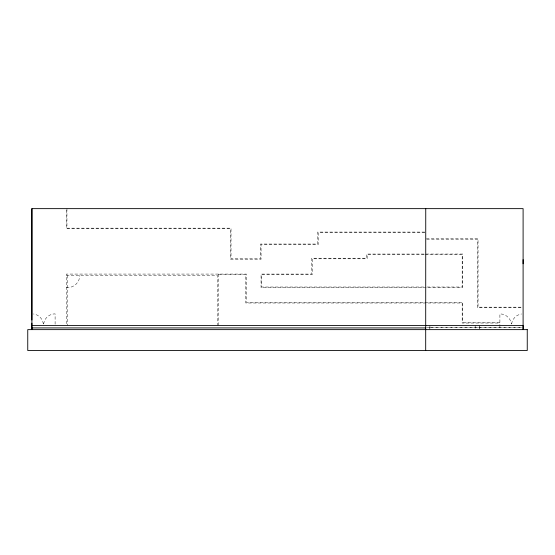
<?xml version="1.0" encoding="UTF-8"?>
<svg xmlns="http://www.w3.org/2000/svg" width="555" height="555" viewBox="0 0 555 555"><rect width="100%" height="100%" fill="white"/><g stroke="black" fill="none" stroke-linecap="round" stroke-linejoin="round"><path stroke-width="0.42" stroke-dasharray="2.77 2.08" d="M479.298 328.935L479.298 326.701M43.602 323.967L44.386 321.04A11.599 11.599 0 0 1 48.042 316.274L49.305 315.434A11.599 11.599 0 0 1 55.105 313.88L55.105 324.647M424.665 232.066L317.592 232.066L317.592 244.033L260.448 244.033L260.448 258.685L231.019 258.685L231.019 228.16L66.947 228.16L66.947 208.638M424.915 232.677L318.202 232.677L318.202 244.644L261.058 244.644L261.058 259.296L230.408 259.296L230.408 228.771L66.336 228.771L66.336 209.478M426.393 238.782L478.042 238.782L478.042 307.165L522.234 307.165M426.642 239.392L477.432 239.392L477.432 307.775L522.234 307.775M424.166 254.655L367.167 254.655L367.167 258.81L312.222 258.81L312.222 274.683L261.669 274.683L261.669 287.018L424.256 287.018M425.033 254.655L462.169 254.655L462.169 287.018L425.116 287.018M218.691 274.683L245.796 274.683L245.796 303.009L462.169 303.009L462.169 323.038L499.895 323.038M66.336 275.412L217.47 275.412L217.47 325.48M66.336 287.629L67.557 287.629A12.21 12.21 0 0 0 79.767 275.412M499.895 322.427L462.78 322.427L462.78 302.399L246.406 302.281L246.406 274.073L66.336 274.073L66.336 324.62M426.524 327.311L523.101 327.311M429.896 327.554L522.241 327.554M43.401 323.967L42.617 321.04A11.599 11.599 0 0 0 38.961 316.274L37.698 315.434A11.599 11.599 0 0 0 33.418 313.977M499.895 327.311L499.895 313.88A11.599 11.599 0 0 1 511.398 323.967M479.298 325.48L479.298 328.858M475.149 325.48L475.149 329.628M429.896 325.48L429.896 328.935M429.841 327.311L429.841 329.628M218.691 274.073L218.691 325.48M67.557 275.412L67.557 325.48M511.599 323.967A11.599 11.599 0 0 1 521.582 313.977M462.78 254.044L366.557 254.044L366.557 258.2L311.612 258.2L311.612 274.073L261.058 274.073L261.058 287.629L462.78 287.629L462.78 254.044"/><path stroke-width="0.83" d="M31.899 323.163L31.899 329.628L31.919 208.638L523.101 208.638L523.101 329.628L523.101 325.48L31.899 325.473M31.899 320.006L31.899 208.638M523.094 263.791L523.101 259.643M31.899 327.922L425.692 327.922M425.747 208.638L425.692 350.51M527.25 329.628L27.75 329.628L27.75 350.51L527.25 350.51L527.25 329.628"/></g></svg>
